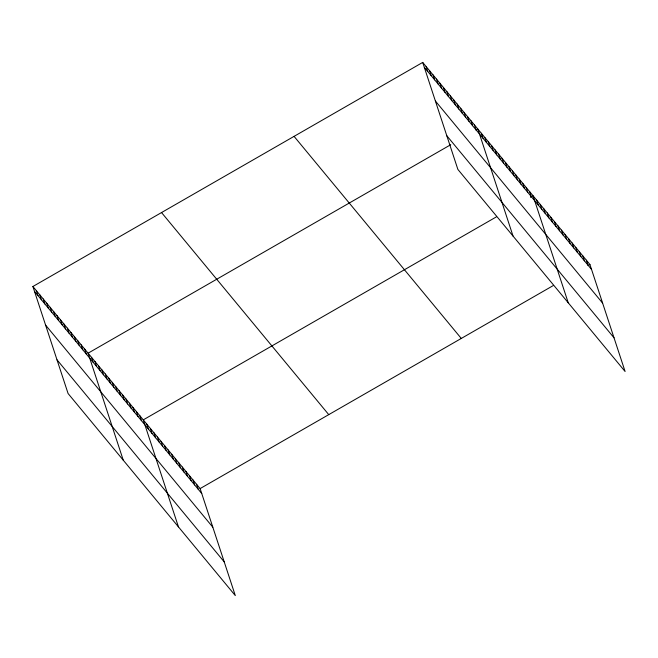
<?xml version="1.0" encoding="UTF-8"?>
<svg xmlns="http://www.w3.org/2000/svg" width="658" height="658" viewBox="0 0 658 658"><rect width="100%" height="100%" fill="white"/><g stroke="black" fill="none" stroke-linecap="round" stroke-linejoin="round"><path stroke-width="0.99" d="M32.9 286.501L200.122 488.581L235.301 595.58L68.078 393.509L32.9 286.501L422.699 62.42L589.922 264.491L625.1 371.499L457.878 169.419L422.699 62.42M450.755 144.694L88.082 353.19L123.26 460.189M476.129 130.111L477.881 129.1L513.059 236.107M496.313 216.918L143.263 419.87L178.45 526.877M530.438 197.301L533.062 195.788L568.249 302.795M200.122 488.581L553.164 285.621M588.17 265.503L589.922 264.491M424.32 67.346L591.542 269.426M435.399 101.028L602.613 303.108M446.807 135.737L614.029 337.817M294.068 136.362L461.283 338.442M161.531 212.55L328.753 414.63M34.52 291.428L201.743 493.508M45.599 325.118L212.814 527.19M57.007 359.819L224.23 561.899M586.368 260.198L587.989 265.133M582.815 255.904L584.436 260.839M579.262 251.611L580.882 256.546M575.709 247.318L577.329 252.244M572.156 243.024L573.776 247.951M568.602 238.731L570.223 243.657M565.041 234.437L566.67 239.364M561.488 230.144L563.116 235.071M557.935 225.85L559.563 230.777M554.381 221.557L556.002 226.484M550.828 217.255L552.449 222.19M547.275 212.962L548.895 217.897M543.722 208.668L545.342 213.603M540.169 204.375L541.789 209.31M536.615 200.081L538.236 205.016M529.616 191.618L531.236 196.553M526.17 187.456L527.79 192.383M522.715 183.286L524.336 188.213M519.269 179.116L520.889 184.051M515.823 174.946L517.443 179.881M512.368 170.784L513.988 175.711M508.922 166.614L510.542 171.541M505.476 162.444L507.096 167.379M502.021 158.274L503.641 163.209M498.575 154.112L500.195 159.039M495.129 149.942L496.749 154.869M491.674 145.772L493.294 150.707M488.228 141.61L489.848 146.537M484.781 137.44L486.402 142.367M481.327 133.27L482.956 138.205M474.434 124.938L476.055 129.865M470.98 120.768L472.609 125.694M467.534 116.598L469.154 121.533M464.087 112.428L465.708 117.363M460.641 108.266L462.261 113.192M457.187 104.096L458.807 109.022M453.74 99.926L455.361 104.861M450.294 95.764L451.914 100.69M446.84 91.594L448.46 96.52M443.393 87.424L445.014 92.35M439.947 83.253L441.567 88.188M436.493 79.092L438.113 84.018M433.046 74.922L434.667 79.848M429.6 70.751L431.22 75.686M426.145 66.581L427.766 71.516M196.569 484.288L198.19 489.215M193.016 479.995L194.636 484.921M189.463 475.693L191.083 480.628M185.91 471.399L187.53 476.334M182.356 467.106L183.977 472.041M178.803 462.813L180.424 467.748M175.242 458.519L176.87 463.454M171.689 454.226L173.317 459.152M168.135 449.932L169.764 454.859M164.582 445.639L166.203 450.565M161.029 441.345L162.649 446.272M157.476 437.052L159.096 441.979M153.923 432.758L155.543 437.685M150.369 428.465L151.99 433.392M146.816 424.163L148.437 429.098M139.817 415.708L141.437 420.635M136.371 411.538L137.991 416.465M132.916 407.368L134.536 412.303M129.47 403.198L131.09 408.133M126.023 399.036L127.644 403.963M122.569 394.866L124.189 399.793M119.123 390.696L120.743 395.631M115.676 386.534L117.297 391.461M112.222 382.364L113.842 387.291M108.776 378.194L110.396 383.129M105.329 374.024L106.95 378.959M101.875 369.862L103.495 374.789M98.429 365.692L100.049 370.619M94.982 361.522L96.603 366.457M91.528 357.352L93.156 362.287M84.635 349.02L86.256 353.946M81.181 344.85L82.809 349.785M77.734 340.688L79.355 345.615M74.288 336.518L75.909 341.444M70.842 332.348L72.462 337.283M67.387 328.178L69.008 333.113M63.941 324.016L65.561 328.942M60.495 319.846L62.115 324.772M57.04 315.675L58.661 320.611M53.594 311.505L55.214 316.44M50.148 307.344L51.768 312.27M46.693 303.174L48.314 308.1M43.247 299.003L44.867 303.938M39.801 294.842L41.421 299.768M36.346 290.671L37.967 295.598"/></g></svg>
